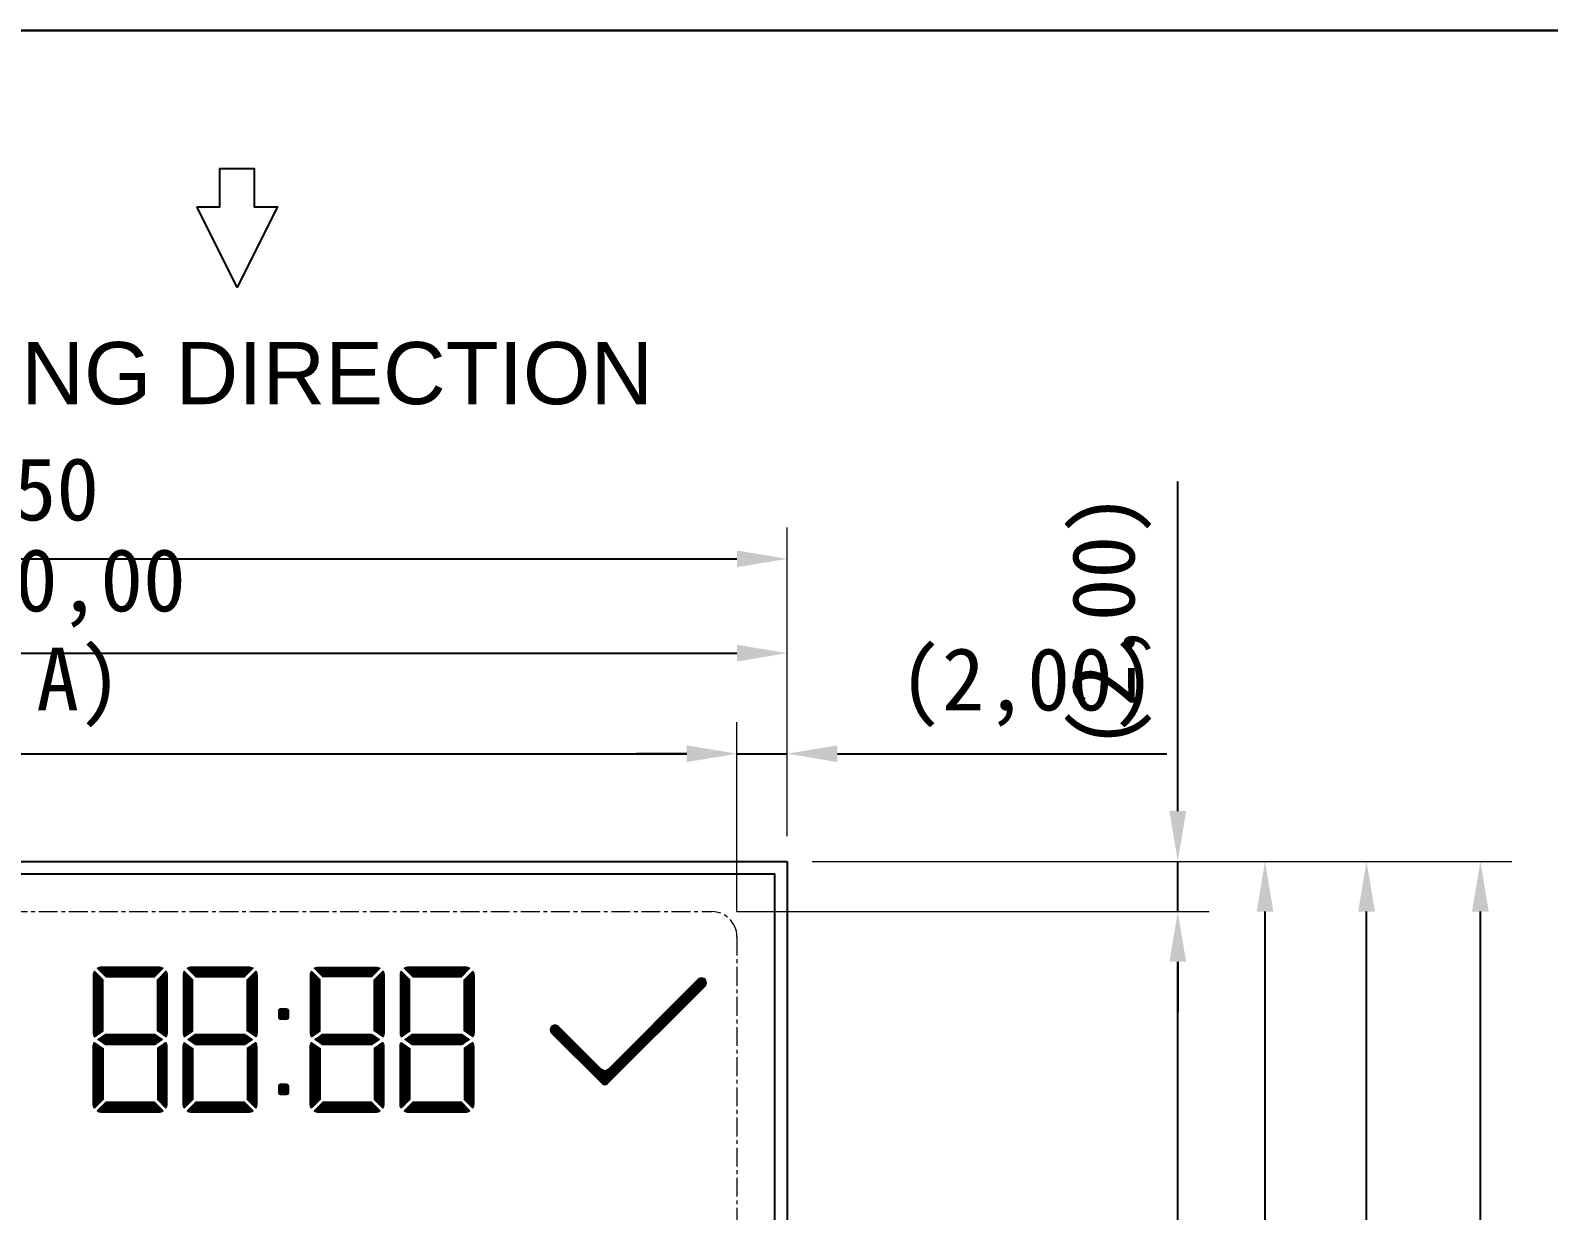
# Model space of a CAD drawing. Header units: millimetres. Extents: x 2631 to 4611, y 2266 to 2772.
# Drawn here: x 2731 to 2791.5, y 2725.1 to 2772.1 of the extents above; entities that cross this region are included whole.
import ezdxf

# ---------------------------------------------------------------- set-up
doc = ezdxf.new("R2010")
doc.units = ezdxf.units.MM
doc.linetypes.add('CENTER', pattern=[0.6, 0.375, -0.075, 0.075, -0.075])
for name, color, linetype, lineweight in [('BACKLIGHT', 7, 'Continuous', 20), ('LCD', 4, 'Continuous', 20), ('TEXT', 7, 'Continuous', 30)]:
    doc.layers.add(name, color=color, linetype=linetype, lineweight=lineweight)
doc.layers.add('Dim', color=4, linetype='Continuous')
doc.layers.add('title', color=7, linetype='Continuous')
doc.styles.add('Arial', font='arial.ttf')
doc.styles.add('宋体', font='宋体.ttf')
doc.dimstyles.new('DIM', dxfattribs={"dimtxt": 2.5, "dimasz": 2, "dimexe": 1.25, "dimexo": 1, "dimgap": 1, "dimtad": 1, "dimzin": 1, "dimtxsty": '宋体', "dimcen": 2.5, "dimazin": 0, "dimtfac": 1, "dimtmove": 0, "dimatfit": 3, "dimfxl": 0, "dimlwe": 0, "dimarcsym": 0})

# ---------------------------------------------------------------- blocks, each defined once
blk = doc.blocks.new('A$C6D9B0F57')
at = {"layer": 'TEXT', "color": 4, "lineweight": 30}
blk.add_lwpolyline([(297, 0.068), (297, 210), (0.068, 210), (0.068, 0.068)], close=True, dxfattribs=at)
blk = doc.blocks.new('*D95')
at = {"layer": 'Defpoints', "color": 0, "transparency": 16777216}
for p in [(2759.671, 2737.026), (2776.725, 2737.026), (2758.171, 2683.026)]:
    blk.add_point(p, dxfattribs=at)
at = {"layer": 'Dim', "color": 0, "lineweight": 0, "transparency": 16777216}
for p, q in [((2760.671, 2737.026), (2777.975, 2737.026)), ((2759.171, 2683.026), (2777.975, 2683.026))]:
    blk.add_line(p, q, dxfattribs=at)
at = {"layer": 'Dim', "color": 0, "lineweight": -2, "transparency": 16777216}
blk.add_line((2776.725, 2685.026), (2776.725, 2735.026), dxfattribs=at)
at = {"layer": 'Dim', "color": 0, "transparency": 16777216}
for points in [[(2776.392, 2735.026), (2777.058, 2735.026), (2776.725, 2737.026)], [(2776.392, 2685.026), (2777.058, 2685.026), (2776.725, 2683.026)]]:
    blk.add_solid(points, dxfattribs=at)
at = {"layer": 'Dim', "color": 0, "transparency": 16777216, "insert": (2774.086, 2706.459), "char_height": 2.5, "attachment_point": 5, "rotation": 90, "style": '宋体'}
blk.add_mtext('54,00(V.A)', dxfattribs=at)
blk = doc.blocks.new('*D96')
at = {"layer": 'Defpoints', "color": 0, "transparency": 16777216}
for p in [(2761.171, 2739.026), (2761.171, 2681.026), (2780.198, 2681.026)]:
    blk.add_point(p, dxfattribs=at)
at = {"layer": 'Dim', "color": 0, "lineweight": 0, "transparency": 16777216}
for p, q in [((2762.171, 2739.026), (2781.448, 2739.026)), ((2762.171, 2681.026), (2781.448, 2681.026))]:
    blk.add_line(p, q, dxfattribs=at)
at = {"layer": 'Dim', "color": 0, "lineweight": -2, "transparency": 16777216}
blk.add_line((2780.198, 2737.026), (2780.198, 2683.026), dxfattribs=at)
at = {"layer": 'Dim', "color": 0, "transparency": 16777216}
for points in [[(2779.865, 2737.026), (2780.532, 2737.026), (2780.198, 2739.026)], [(2779.865, 2683.026), (2780.532, 2683.026), (2780.198, 2681.026)]]:
    blk.add_solid(points, dxfattribs=at)
at = {"layer": 'Dim', "color": 0, "transparency": 16777216, "insert": (2777.74, 2710.026), "char_height": 2.5, "attachment_point": 5, "rotation": 90, "style": '宋体'}
blk.add_mtext('58,00', dxfattribs=at)
blk = doc.blocks.new('*D75')
at = {"layer": 'Defpoints', "color": 0, "transparency": 16777216}
for p in [(2761.171, 2739.026), (2784.241, 2739.026), (2761.171, 2681.026)]:
    blk.add_point(p, dxfattribs=at)
at = {"layer": 'Dim', "color": 0, "lineweight": 0, "transparency": 16777216}
for p, q in [((2762.171, 2739.026), (2785.491, 2739.026)), ((2762.171, 2681.026), (2785.491, 2681.026))]:
    blk.add_line(p, q, dxfattribs=at)
at = {"layer": 'Dim', "color": 0, "lineweight": -2, "transparency": 16777216}
blk.add_line((2784.241, 2683.026), (2784.241, 2737.026), dxfattribs=at)
at = {"layer": 'Dim', "color": 0, "transparency": 16777216}
for points in [[(2783.908, 2737.026), (2784.575, 2737.026), (2784.241, 2739.026)], [(2783.908, 2683.026), (2784.575, 2683.026), (2784.241, 2681.026)]]:
    blk.add_solid(points, dxfattribs=at)
at = {"layer": 'Dim', "color": 0, "transparency": 16777216, "insert": (2781.783, 2710.026), "char_height": 2.5, "attachment_point": 5, "rotation": 90, "style": '宋体'}
blk.add_mtext('LCD58,00', dxfattribs=at)
blk = doc.blocks.new('*D82')
at = {"layer": 'Defpoints', "color": 0, "transparency": 16777216}
for p in [(2759.171, 2743.313), (2693.171, 2736.026), (2759.171, 2736.026)]:
    blk.add_point(p, dxfattribs=at)
at = {"layer": 'Dim', "color": 0, "lineweight": 0, "transparency": 16777216}
for p, q in [((2693.171, 2737.026), (2693.171, 2744.563)), ((2759.171, 2737.026), (2759.171, 2744.563))]:
    blk.add_line(p, q, dxfattribs=at)
at = {"layer": 'Dim', "color": 0, "lineweight": -2, "transparency": 16777216}
blk.add_line((2695.171, 2743.313), (2757.171, 2743.313), dxfattribs=at)
at = {"layer": 'Dim', "color": 0, "transparency": 16777216}
for points in [[(2695.171, 2743.646), (2695.171, 2742.979), (2693.171, 2743.313)], [(2757.171, 2743.646), (2757.171, 2742.979), (2759.171, 2743.313)]]:
    blk.add_solid(points, dxfattribs=at)
at = {"layer": 'Dim', "color": 0, "transparency": 16777216, "insert": (2726.171, 2745.951), "char_height": 2.5, "attachment_point": 5, "style": '宋体'}
blk.add_mtext('66,00(V.A)', dxfattribs=at)
blk = doc.blocks.new('*D83')
at = {"layer": 'Defpoints', "color": 0, "transparency": 16777216}
for p in [(2761.171, 2751.072), (2688.671, 2739.026), (2761.171, 2739.026)]:
    blk.add_point(p, dxfattribs=at)
at = {"layer": 'Dim', "color": 0, "lineweight": 0, "transparency": 16777216}
for p, q in [((2688.671, 2740.026), (2688.671, 2752.322)), ((2761.171, 2740.026), (2761.171, 2752.322))]:
    blk.add_line(p, q, dxfattribs=at)
at = {"layer": 'Dim', "color": 0, "lineweight": -2, "transparency": 16777216}
blk.add_line((2690.671, 2751.072), (2759.171, 2751.072), dxfattribs=at)
at = {"layer": 'Dim', "color": 0, "transparency": 16777216}
for points in [[(2690.671, 2751.405), (2690.671, 2750.739), (2688.671, 2751.072)], [(2759.171, 2751.405), (2759.171, 2750.739), (2761.171, 2751.072)]]:
    blk.add_solid(points, dxfattribs=at)
at = {"layer": 'Dim', "color": 0, "transparency": 16777216, "insert": (2728.671, 2753.53), "char_height": 2.5, "attachment_point": 5, "style": '宋体'}
blk.add_mtext('*72,50', dxfattribs=at)
blk = doc.blocks.new('*D84')
at = {"layer": 'Defpoints', "color": 0, "transparency": 16777216}
for p in [(2761.171, 2743.313), (2761.171, 2739.026), (2759.171, 2736.026)]:
    blk.add_point(p, dxfattribs=at)
at = {"layer": 'Dim', "color": 0, "lineweight": 0, "transparency": 16777216}
for p, q in [((2759.171, 2737.026), (2759.171, 2744.563)), ((2761.171, 2740.026), (2761.171, 2744.563))]:
    blk.add_line(p, q, dxfattribs=at)
at = {"layer": 'Dim', "color": 0, "lineweight": -2, "transparency": 16777216}
for p, q in [((2757.171, 2743.313), (2755.171, 2743.313)), ((2759.171, 2743.313), (2761.171, 2743.313)), ((2763.171, 2743.313), (2776.296, 2743.313))]:
    blk.add_line(p, q, dxfattribs=at)
at = {"layer": 'Dim', "color": 0, "transparency": 16777216}
for points in [[(2757.171, 2743.646), (2757.171, 2742.979), (2759.171, 2743.313)], [(2763.171, 2743.646), (2763.171, 2742.979), (2761.171, 2743.313)]]:
    blk.add_solid(points, dxfattribs=at)
at = {"layer": 'Dim', "color": 0, "transparency": 16777216, "insert": (2770.733, 2745.951), "char_height": 2.5, "attachment_point": 5, "style": '宋体'}
blk.add_mtext('(2,00)', dxfattribs=at)
blk = doc.blocks.new('*D85')
at = {"layer": 'Defpoints', "color": 0, "transparency": 16777216}
for p in [(2761.171, 2739.026), (2788.775, 2739.026), (2762.671, 2680.026)]:
    blk.add_point(p, dxfattribs=at)
at = {"layer": 'Dim', "color": 0, "lineweight": 0, "transparency": 16777216}
for p, q in [((2762.171, 2739.026), (2790.025, 2739.026)), ((2763.671, 2680.026), (2790.025, 2680.026))]:
    blk.add_line(p, q, dxfattribs=at)
at = {"layer": 'Dim', "color": 0, "lineweight": -2, "transparency": 16777216}
blk.add_line((2788.775, 2682.026), (2788.775, 2737.026), dxfattribs=at)
at = {"layer": 'Dim', "color": 0, "transparency": 16777216}
for points in [[(2788.441, 2737.026), (2789.108, 2737.026), (2788.775, 2739.026)], [(2788.441, 2682.026), (2789.108, 2682.026), (2788.775, 2680.026)]]:
    blk.add_solid(points, dxfattribs=at)
at = {"layer": 'Dim', "color": 0, "transparency": 16777216, "insert": (2786.316, 2709.526), "char_height": 2.5, "attachment_point": 5, "rotation": 90, "style": '宋体'}
blk.add_mtext('59,00', dxfattribs=at)
blk = doc.blocks.new('*D86')
at = {"layer": 'Defpoints', "color": 0, "transparency": 16777216}
for p in [(2761.171, 2739.026), (2776.725, 2739.026), (2758.171, 2737.026)]:
    blk.add_point(p, dxfattribs=at)
at = {"layer": 'Dim', "color": 0, "lineweight": -2, "transparency": 16777216}
for p, q in [((2776.725, 2741.026), (2776.725, 2754.151)), ((2776.725, 2737.026), (2776.725, 2739.026)), ((2776.725, 2735.026), (2776.725, 2733.026))]:
    blk.add_line(p, q, dxfattribs=at)
at = {"layer": 'Dim', "color": 0, "lineweight": 0, "transparency": 16777216}
for p, q in [((2762.171, 2739.026), (2777.975, 2739.026)), ((2759.171, 2737.026), (2777.975, 2737.026))]:
    blk.add_line(p, q, dxfattribs=at)
at = {"layer": 'Dim', "color": 0, "transparency": 16777216}
for points in [[(2776.392, 2741.026), (2777.058, 2741.026), (2776.725, 2739.026)], [(2776.392, 2735.026), (2777.058, 2735.026), (2776.725, 2737.026)]]:
    blk.add_solid(points, dxfattribs=at)
at = {"layer": 'Dim', "color": 0, "transparency": 16777216, "insert": (2774.086, 2748.589), "char_height": 2.5, "attachment_point": 5, "rotation": 90, "style": '宋体'}
blk.add_mtext('(2,00)', dxfattribs=at)
blk = doc.blocks.new('*D88')
at = {"layer": 'Defpoints', "color": 0, "transparency": 16777216}
for p in [(2761.171, 2747.318), (2691.171, 2739.026), (2761.171, 2739.026)]:
    blk.add_point(p, dxfattribs=at)
at = {"layer": 'Dim', "color": 0, "lineweight": 0, "transparency": 16777216}
for p, q in [((2691.171, 2740.026), (2691.171, 2748.568)), ((2761.171, 2740.026), (2761.171, 2748.568))]:
    blk.add_line(p, q, dxfattribs=at)
at = {"layer": 'Dim', "color": 0, "lineweight": -2, "transparency": 16777216}
blk.add_line((2693.171, 2747.318), (2759.171, 2747.318), dxfattribs=at)
at = {"layer": 'Dim', "color": 0, "transparency": 16777216}
for points in [[(2693.171, 2747.651), (2693.171, 2746.984), (2691.171, 2747.318)], [(2759.171, 2747.651), (2759.171, 2746.984), (2761.171, 2747.318)]]:
    blk.add_solid(points, dxfattribs=at)
at = {"layer": 'Dim', "color": 0, "transparency": 16777216, "insert": (2726.171, 2749.908), "char_height": 2.5, "attachment_point": 5, "style": '宋体'}
blk.add_mtext('LCD/BLD 70,00', dxfattribs=at)

msp = doc.modelspace()

# ---------------------------------------------------------------- hatches: boundary and pattern name
at = {"layer": 'LCD'}
h = msp.add_hatch(dxfattribs=at)
h.set_pattern_fill('ANSI31', color=0, scale=0.005)
h.set_pattern_definition([(45, (-476.406735, 969.133306), (-0.01122532015, 0.01122532015), [])])
edge = h.paths.add_edge_path()
edge.add_arc((2740.98626, 2733.08171), 0.07092, 90, 180)
edge.add_line((2740.91534, 2733.08171), (2740.91534, 2732.81222))
edge.add_arc((2740.98626, 2732.81222), 0.07092, 180, 270)
edge.add_line((2740.98626, 2732.7413), (2741.25576, 2732.7413))
edge.add_arc((2741.25576, 2732.81222), 0.07092, 270, 360)
edge.add_line((2741.32668, 2732.81222), (2741.32668, 2733.08171))
edge.add_arc((2741.25576, 2733.08171), 0.07092, 360, 450)
edge.add_line((2741.25576, 2733.15263), (2740.98626, 2733.15263))
edge = h.paths.add_edge_path()
edge.add_line((2742.22701, 2732.03926), (2742.57059, 2732.28087))
edge.add_line((2742.57059, 2732.28087), (2742.57058, 2734.31427))
edge.add_line((2742.57058, 2734.31427), (2742.22701, 2734.65995))
edge.add_arc((2742.50911, 2734.48589), 0.33148, 148.3253221, 180)
edge.add_line((2742.17763, 2734.48589), (2742.17763, 2732.21332))
edge.add_arc((2742.50911, 2732.21332), 0.33148, 180, 211.6746779)
edge = h.paths.add_edge_path()
edge.add_line((2740.01501, 2732.03926), (2739.67143, 2732.28087))
edge.add_line((2739.67143, 2732.28087), (2739.67144, 2734.31427))
edge.add_line((2739.67144, 2734.31427), (2740.01501, 2734.65995))
edge.add_arc((2739.73291, 2734.48589), 0.33148, 0, 31.6746779, ccw=False)
edge.add_line((2740.06438, 2734.48589), (2740.06438, 2732.21332))
edge.add_arc((2739.73291, 2732.21332), 0.33148, 328.3253221, 360, ccw=False)
edge = h.paths.add_edge_path()
edge.add_line((2737.1668, 2732.03926), (2737.51038, 2732.28087))
edge.add_line((2737.51038, 2732.28087), (2737.51037, 2734.31427))
edge.add_line((2737.51037, 2734.31427), (2737.1668, 2734.65995))
edge.add_arc((2737.4489, 2734.48589), 0.33148, 148.3253221, 180)
edge.add_line((2737.11742, 2734.48589), (2737.11742, 2732.21332))
edge.add_arc((2737.4489, 2732.21332), 0.33148, 180, 211.6746779)
edge = h.paths.add_edge_path()
edge.add_arc((2737.4489, 2734.48589), 0.33148, 90, 120.9930321)
edge.add_line((2737.27821, 2734.77004), (2737.62169, 2734.42444))
edge.add_line((2737.62169, 2734.42444), (2739.56011, 2734.42444))
edge.add_line((2739.56011, 2734.42444), (2739.9036, 2734.77004))
edge.add_arc((2739.73291, 2734.48589), 0.33148, 59.0069679, 90)
edge.add_line((2739.73291, 2734.81737), (2737.4489, 2734.81737))
h.paths.add_polyline_path([(2737.60732, 2731.71541), (2737.30322, 2731.92926), (2737.60445, 2732.14109), (2739.57735, 2732.14109), (2739.87859, 2731.92926), (2739.57448, 2731.71541)])
edge = h.paths.add_edge_path()
edge.add_line((2733.58864, 2732.03926), (2733.93222, 2732.28087))
edge.add_line((2733.93222, 2732.28087), (2733.93221, 2734.31427))
edge.add_line((2733.93221, 2734.31427), (2733.58864, 2734.65995))
edge.add_arc((2733.87074, 2734.48589), 0.33148, 148.3253221, 180)
edge.add_line((2733.53926, 2734.48589), (2733.53926, 2732.21332))
edge.add_arc((2733.87074, 2732.21332), 0.33148, 180, 211.6746779)
edge = h.paths.add_edge_path()
edge.add_arc((2733.87074, 2734.48589), 0.33148, 90, 120.9930321)
edge.add_line((2733.70005, 2734.77004), (2734.04353, 2734.42444))
edge.add_line((2734.04353, 2734.42444), (2735.98195, 2734.42444))
edge.add_line((2735.98195, 2734.42444), (2736.32543, 2734.77004))
edge.add_arc((2736.15475, 2734.48589), 0.33148, 59.0069679, 90)
edge.add_line((2736.15475, 2734.81737), (2733.87074, 2734.81737))
h.paths.add_polyline_path([(2735.99919, 2732.14109), (2736.30043, 2731.92926), (2735.99632, 2731.71541), (2734.02916, 2731.71541), (2733.72506, 2731.92926), (2734.02629, 2732.14109)])
edge = h.paths.add_edge_path()
edge.add_line((2736.43685, 2732.03926), (2736.09327, 2732.28087))
edge.add_line((2736.09327, 2732.28087), (2736.09328, 2734.31427))
edge.add_line((2736.09328, 2734.31427), (2736.43685, 2734.65995))
edge.add_arc((2736.15475, 2734.48589), 0.33148, 0, 31.6746779, ccw=False)
edge.add_line((2736.48622, 2734.48589), (2736.48622, 2732.21332))
edge.add_arc((2736.15475, 2732.21332), 0.33148, 328.3253221, 360, ccw=False)
edge = h.paths.add_edge_path()
edge.add_arc((2741.25576, 2729.81207), 0.07092, 270, 360)
edge.add_line((2741.32668, 2729.81207), (2741.32668, 2730.08157))
edge.add_arc((2741.25576, 2730.08157), 0.07092, 360, 450)
edge.add_line((2741.25576, 2730.15249), (2740.98626, 2730.15249))
edge.add_arc((2740.98626, 2730.08157), 0.07092, 90, 180)
edge.add_line((2740.91534, 2730.08157), (2740.91534, 2729.81207))
edge.add_arc((2740.98626, 2729.81207), 0.07092, 180, 270)
edge.add_line((2740.98626, 2729.74115), (2741.25576, 2729.74115))
edge = h.paths.add_edge_path()
edge.add_line((2742.57059, 2731.57765), (2742.57058, 2729.54425))
edge.add_line((2742.57058, 2729.54425), (2742.22701, 2729.19857))
edge.add_arc((2742.50911, 2729.37263), 0.33148, 180, 211.6746779, ccw=False)
edge.add_line((2742.17763, 2729.37263), (2742.17763, 2731.6452))
edge.add_arc((2742.50911, 2731.6452), 0.33148, 148.3253221, 180, ccw=False)
edge.add_line((2742.22701, 2731.81926), (2742.57059, 2731.57765))
edge = h.paths.add_edge_path()
edge.add_line((2739.67143, 2731.57765), (2739.67144, 2729.54425))
edge.add_line((2739.67144, 2729.54425), (2740.01501, 2729.19857))
edge.add_arc((2739.73291, 2729.37263), 0.33148, 328.3253221, 360)
edge.add_line((2740.06438, 2729.37263), (2740.06438, 2731.6452))
edge.add_arc((2739.73291, 2731.6452), 0.33148, 0, 31.6746779)
edge.add_line((2740.01501, 2731.81926), (2739.67143, 2731.57765))
edge = h.paths.add_edge_path()
edge.add_line((2737.51038, 2731.57765), (2737.51037, 2729.54425))
edge.add_line((2737.51037, 2729.54425), (2737.1668, 2729.19857))
edge.add_arc((2737.4489, 2729.37263), 0.33148, 180, 211.6746779, ccw=False)
edge.add_line((2737.11742, 2729.37263), (2737.11742, 2731.6452))
edge.add_arc((2737.4489, 2731.6452), 0.33148, 148.3253221, 180, ccw=False)
edge.add_line((2737.1668, 2731.81926), (2737.51038, 2731.57765))
edge = h.paths.add_edge_path()
edge.add_line((2737.62169, 2729.43408), (2737.27821, 2729.08848))
edge.add_arc((2737.4489, 2729.37263), 0.33148, 239.0069679, 270)
edge.add_line((2737.4489, 2729.04115), (2739.73291, 2729.04115))
edge.add_arc((2739.73291, 2729.37263), 0.33148, 270, 300.9930321)
edge.add_line((2739.9036, 2729.08848), (2739.56011, 2729.43408))
edge.add_line((2739.56011, 2729.43408), (2737.62169, 2729.43408))
edge = h.paths.add_edge_path()
edge.add_line((2733.93222, 2731.57765), (2733.93221, 2729.54425))
edge.add_line((2733.93221, 2729.54425), (2733.58864, 2729.19857))
edge.add_arc((2733.87074, 2729.37263), 0.33148, 180, 211.6746779, ccw=False)
edge.add_line((2733.53926, 2729.37263), (2733.53926, 2731.6452))
edge.add_arc((2733.87074, 2731.6452), 0.33148, 148.3253221, 180, ccw=False)
edge.add_line((2733.58864, 2731.81926), (2733.93222, 2731.57765))
edge = h.paths.add_edge_path()
edge.add_arc((2736.15475, 2729.37263), 0.33148, 270, 300.9930321)
edge.add_line((2736.32543, 2729.08848), (2735.98195, 2729.43408))
edge.add_line((2735.98195, 2729.43408), (2734.04353, 2729.43408))
edge.add_line((2734.04353, 2729.43408), (2733.70005, 2729.08848))
edge.add_arc((2733.87074, 2729.37263), 0.33148, 239.0069679, 270)
edge.add_line((2733.87074, 2729.04115), (2736.15475, 2729.04115))
edge = h.paths.add_edge_path()
edge.add_line((2736.09327, 2731.57765), (2736.09328, 2729.54425))
edge.add_line((2736.09328, 2729.54425), (2736.43685, 2729.19857))
edge.add_arc((2736.15475, 2729.37263), 0.33148, 328.3253221, 360)
edge.add_line((2736.48622, 2729.37263), (2736.48622, 2731.6452))
edge.add_arc((2736.15475, 2731.6452), 0.33148, 0, 31.6746779)
edge.add_line((2736.43685, 2731.81926), (2736.09327, 2731.57765))
edge = h.paths.add_edge_path()
edge.add_line((2745.80517, 2731.81926), (2746.14875, 2731.57765))
edge.add_line((2746.14875, 2731.57765), (2746.14874, 2729.54425))
edge.add_line((2746.14874, 2729.54425), (2745.80517, 2729.19857))
edge.add_arc((2746.08727, 2729.37263), 0.33148, 180, 211.6746779, ccw=False)
edge.add_line((2745.75579, 2729.37263), (2745.75579, 2731.6452))
edge.add_arc((2746.08727, 2731.6452), 0.33148, 148.3253221, 180, ccw=False)
edge = h.paths.add_edge_path()
edge.add_arc((2748.37128, 2729.37263), 0.33148, 270, 300.9930321)
edge.add_line((2748.54197, 2729.08848), (2748.19849, 2729.43408))
edge.add_line((2748.19849, 2729.43408), (2746.26006, 2729.43408))
edge.add_line((2746.26006, 2729.43408), (2745.91658, 2729.08848))
edge.add_arc((2746.08727, 2729.37263), 0.33148, 239.0069679, 270)
edge.add_line((2746.08727, 2729.04115), (2748.37128, 2729.04115))
edge = h.paths.add_edge_path()
edge.add_line((2745.80517, 2732.03926), (2746.14875, 2732.28087))
edge.add_line((2746.14875, 2732.28087), (2746.14874, 2734.31427))
edge.add_line((2746.14874, 2734.31427), (2745.80517, 2734.65995))
edge.add_arc((2746.08727, 2734.48589), 0.33148, 148.3253221, 180)
edge.add_line((2745.75579, 2734.48589), (2745.75579, 2732.21332))
edge.add_arc((2746.08727, 2732.21332), 0.33148, 180, 211.6746779)
edge = h.paths.add_edge_path()
edge.add_arc((2746.08727, 2734.48589), 0.33148, 90, 120.9930321)
edge.add_line((2745.91658, 2734.77004), (2746.26006, 2734.42444))
edge.add_line((2746.26006, 2734.42444), (2748.19849, 2734.42444))
edge.add_line((2748.19849, 2734.42444), (2748.54197, 2734.77004))
edge.add_arc((2748.37128, 2734.48589), 0.33148, 59.0069679, 90)
edge.add_line((2748.37128, 2734.81737), (2746.08727, 2734.81737))
h.paths.add_polyline_path([(2748.21573, 2732.14109), (2748.51696, 2731.92926), (2748.21286, 2731.71541), (2746.2457, 2731.71541), (2745.94159, 2731.92926), (2746.24283, 2732.14109)])
edge = h.paths.add_edge_path()
edge.add_line((2748.65338, 2731.81926), (2748.3098, 2731.57765))
edge.add_line((2748.3098, 2731.57765), (2748.30981, 2729.54425))
edge.add_line((2748.30981, 2729.54425), (2748.65338, 2729.19857))
edge.add_arc((2748.37128, 2729.37263), 0.33148, 328.3253221, 360)
edge.add_line((2748.70276, 2729.37263), (2748.70276, 2731.6452))
edge.add_arc((2748.37128, 2731.6452), 0.33148, 0, 31.6746779)
edge = h.paths.add_edge_path()
edge.add_line((2748.65338, 2732.03926), (2748.3098, 2732.28087))
edge.add_line((2748.3098, 2732.28087), (2748.30981, 2734.31427))
edge.add_line((2748.30981, 2734.31427), (2748.65338, 2734.65995))
edge.add_arc((2748.37128, 2734.48589), 0.33148, 0, 31.6746779, ccw=False)
edge.add_line((2748.70276, 2734.48589), (2748.70276, 2732.21332))
edge.add_arc((2748.37128, 2732.21332), 0.33148, 328.3253221, 360, ccw=False)
edge = h.paths.add_edge_path()
edge.add_arc((2744.79312, 2729.37263), 0.33148, 270, 300.9930321)
edge.add_line((2744.96381, 2729.08848), (2744.62033, 2729.43408))
edge.add_line((2744.62033, 2729.43408), (2742.6819, 2729.43408))
edge.add_line((2742.6819, 2729.43408), (2742.33842, 2729.08848))
edge.add_arc((2742.50911, 2729.37263), 0.33148, 239.0069679, 270)
edge.add_line((2742.50911, 2729.04115), (2744.79312, 2729.04115))
edge = h.paths.add_edge_path()
edge.add_arc((2744.79312, 2734.48589), 0.33148, 59.0069679, 90, ccw=False)
edge.add_line((2744.96381, 2734.77004), (2744.62033, 2734.42444))
edge.add_line((2744.62033, 2734.42444), (2742.6819, 2734.42444))
edge.add_line((2742.6819, 2734.42444), (2742.33842, 2734.77004))
edge.add_arc((2742.50911, 2734.48589), 0.33148, 90, 120.9930321, ccw=False)
edge.add_line((2742.50911, 2734.81737), (2744.79312, 2734.81737))
h.paths.add_polyline_path([(2744.63757, 2732.14109), (2744.9388, 2731.92926), (2744.6347, 2731.71541), (2742.66754, 2731.71541), (2742.36343, 2731.92926), (2742.66466, 2732.14109)])
edge = h.paths.add_edge_path()
edge.add_line((2745.07522, 2731.81926), (2744.73164, 2731.57765))
edge.add_line((2744.73164, 2731.57765), (2744.73165, 2729.54425))
edge.add_line((2744.73165, 2729.54425), (2745.07522, 2729.19857))
edge.add_arc((2744.79312, 2729.37263), 0.33148, 328.3253221, 360)
edge.add_line((2745.1246, 2729.37263), (2745.1246, 2731.6452))
edge.add_arc((2744.79312, 2731.6452), 0.33148, 0, 31.6746779)
edge = h.paths.add_edge_path()
edge.add_line((2745.07522, 2732.03926), (2744.73164, 2732.28087))
edge.add_line((2744.73164, 2732.28087), (2744.73165, 2734.31427))
edge.add_line((2744.73165, 2734.31427), (2745.07522, 2734.65995))
edge.add_arc((2744.79312, 2734.48589), 0.33148, 0, 31.6746779, ccw=False)
edge.add_line((2745.1246, 2734.48589), (2745.1246, 2732.21332))
edge.add_arc((2744.79312, 2732.21332), 0.33148, 328.3253221, 360, ccw=False)
h = msp.add_hatch(dxfattribs=at)
h.set_pattern_fill('ANSI31', color=0, scale=0.00475)
h.set_pattern_definition([(45, (-666.237857, 1403.528553), (-0.010664054144, 0.010664054144), [])])
edge = h.paths.add_edge_path()
edge.add_arc((2751.92893, 2732.3177), 0.19, 45, 225)
edge.add_line((2751.79458, 2732.18335), (2753.80098, 2730.17696))
edge.add_arc((2753.9097, 2730.28568), 0.15376, 225, 315)
edge.add_line((2754.01842, 2730.17696), (2757.90198, 2734.06052))
edge.add_arc((2757.76763, 2734.19487), 0.19, 315, 495)
edge.add_line((2757.63328, 2734.32922), (2754.05725, 2730.75319))
edge.add_arc((2753.9097, 2730.90075), 0.20867, 225, 315, ccw=False)
edge.add_line((2753.76214, 2730.75319), (2752.06328, 2732.45206))

# ---------------------------------------------------------------- linework, layer by layer
at = {"color": 130, "linetype": 'Continuous'}
for p, q in [((2688.67068, 2739.02626), (2761.17068, 2739.02626)), ((2761.17068, 2739.02626), (2761.17068, 2681.02626))]:
    msp.add_line(p, q, dxfattribs=at)
at = {"layer": 'BACKLIGHT', "lineweight": 15}
for q in [(2687.67068, 2739.02626), (2761.17068, 2681.02626)]:
    msp.add_line((2761.17068, 2739.02626), q, dxfattribs=at)
at = {"layer": 'Dim', "color": 3}
msp.add_lwpolyline([(2691.67068, 2738.52626), (2760.67068, 2738.52626), (2760.67068, 2681.52626), (2691.67068, 2681.52626)], close=True, dxfattribs=at)
at = {"layer": 'LCD'}
msp.add_lwpolyline([(2688.67068, 2739.02626), (2688.67068, 2681.02626), (2761.17068, 2681.02626), (2761.17068, 2739.02626)], close=True, dxfattribs=at)
at = {"layer": 'LCD', "color": 3, "lineweight": 15}
msp.add_lwpolyline([(2691.67068, 2738.52626), (2760.67068, 2738.52626), (2760.67068, 2681.52626), (2691.67068, 2681.52626)], close=True, dxfattribs=at)
at = {"layer": 'LCD', "linetype": 'CENTER', "ltscale": 2}
msp.add_lwpolyline([(2759.17068, 2736.02626), (2759.17068, 2684.02626, -0.41421356), (2758.17068, 2683.02626), (2694.17068, 2683.02626, -0.41421356), (2693.17068, 2684.02626), (2693.17068, 2736.02626, -0.41421356), (2694.17068, 2737.02626), (2758.17068, 2737.02626, -0.41421356)], format="xyb", close=True, dxfattribs=at)
at = {"layer": 'LCD', "color": 0}
for points in [[(2733.58864, 2732.03926), (2733.93222, 2732.28087), (2733.93221, 2734.31427), (2733.58864, 2734.65995, 0.1390936), (2733.53926, 2734.48589), (2733.53926, 2732.21332, 0.1390936)], [(2733.87074, 2734.81737, 0.13606306), (2733.70005, 2734.77004), (2734.04353, 2734.42444), (2735.98195, 2734.42444), (2736.32543, 2734.77004, 0.13606306), (2736.15475, 2734.81737)], [(2736.43685, 2732.03926), (2736.09327, 2732.28087), (2736.09328, 2734.31427), (2736.43685, 2734.65995, -0.1390936), (2736.48622, 2734.48589), (2736.48622, 2732.21332, -0.1390936)], [(2737.1668, 2732.03926), (2737.51038, 2732.28087), (2737.51037, 2734.31427), (2737.1668, 2734.65995, 0.1390936), (2737.11742, 2734.48589), (2737.11742, 2732.21332, 0.1390936)], [(2737.4489, 2734.81737, 0.13606306), (2737.27821, 2734.77004), (2737.62169, 2734.42444), (2739.56011, 2734.42444), (2739.9036, 2734.77004, 0.13606306), (2739.73291, 2734.81737)], [(2740.01501, 2732.03926), (2739.67143, 2732.28087), (2739.67144, 2734.31427), (2740.01501, 2734.65995, -0.1390936), (2740.06438, 2734.48589), (2740.06438, 2732.21332, -0.1390936)], [(2742.22701, 2732.03926), (2742.57059, 2732.28087), (2742.57058, 2734.31427), (2742.22701, 2734.65995, 0.1390936), (2742.17763, 2734.48589), (2742.17763, 2732.21332, 0.1390936)], [(2744.79312, 2734.81737, -0.13606306), (2744.96381, 2734.77004), (2744.62033, 2734.42444), (2742.6819, 2734.42444), (2742.33842, 2734.77004, -0.13606306), (2742.50911, 2734.81737)], [(2745.07522, 2732.03926), (2744.73164, 2732.28087), (2744.73165, 2734.31427), (2745.07522, 2734.65995, -0.1390936), (2745.1246, 2734.48589), (2745.1246, 2732.21332, -0.1390936)], [(2745.80517, 2732.03926), (2746.14875, 2732.28087), (2746.14874, 2734.31427), (2745.80517, 2734.65995, 0.1390936), (2745.75579, 2734.48589), (2745.75579, 2732.21332, 0.1390936)], [(2746.08727, 2734.81737, 0.13606306), (2745.91658, 2734.77004), (2746.26006, 2734.42444), (2748.19849, 2734.42444), (2748.54197, 2734.77004, 0.13606306), (2748.37128, 2734.81737)], [(2748.65338, 2732.03926), (2748.3098, 2732.28087), (2748.30981, 2734.31427), (2748.65338, 2734.65995, -0.1390936), (2748.70276, 2734.48589), (2748.70276, 2732.21332, -0.1390936)], [(2752.06328, 2732.45206, 1), (2751.79458, 2732.18335), (2753.80098, 2730.17696, 0.41421356), (2754.01842, 2730.17696), (2757.90198, 2734.06052, 1), (2757.63328, 2734.32922), (2754.05725, 2730.75319, -0.41421356), (2753.76214, 2730.75319)], [(2740.98626, 2733.15263, 0.41421356), (2740.91534, 2733.08171), (2740.91534, 2732.81222, 0.41421356), (2740.98626, 2732.7413), (2741.25576, 2732.7413, 0.41421356), (2741.32668, 2732.81222), (2741.32668, 2733.08171, 0.41421356), (2741.25576, 2733.15263)], [(2733.93222, 2731.57765), (2733.93221, 2729.54425), (2733.58864, 2729.19857, -0.1390936), (2733.53926, 2729.37263), (2733.53926, 2731.6452, -0.1390936), (2733.58864, 2731.81926)], [(2736.09327, 2731.57765), (2736.09328, 2729.54425), (2736.43685, 2729.19857, 0.1390936), (2736.48622, 2729.37263), (2736.48622, 2731.6452, 0.1390936), (2736.43685, 2731.81926)], [(2737.51038, 2731.57765), (2737.51037, 2729.54425), (2737.1668, 2729.19857, -0.1390936), (2737.11742, 2729.37263), (2737.11742, 2731.6452, -0.1390936), (2737.1668, 2731.81926)], [(2739.67143, 2731.57765), (2739.67144, 2729.54425), (2740.01501, 2729.19857, 0.1390936), (2740.06438, 2729.37263), (2740.06438, 2731.6452, 0.1390936), (2740.01501, 2731.81926)], [(2742.57059, 2731.57765), (2742.57058, 2729.54425), (2742.22701, 2729.19857, -0.1390936), (2742.17763, 2729.37263), (2742.17763, 2731.6452, -0.1390936), (2742.22701, 2731.81926)], [(2745.07522, 2731.81926), (2744.73164, 2731.57765), (2744.73165, 2729.54425), (2745.07522, 2729.19857, 0.1390936), (2745.1246, 2729.37263), (2745.1246, 2731.6452, 0.1390936)], [(2745.80517, 2731.81926), (2746.14875, 2731.57765), (2746.14874, 2729.54425), (2745.80517, 2729.19857, -0.1390936), (2745.75579, 2729.37263), (2745.75579, 2731.6452, -0.1390936)], [(2748.65338, 2731.81926), (2748.3098, 2731.57765), (2748.30981, 2729.54425), (2748.65338, 2729.19857, 0.1390936), (2748.70276, 2729.37263), (2748.70276, 2731.6452, 0.1390936)], [(2741.25576, 2729.74115, 0.41421356), (2741.32668, 2729.81207), (2741.32668, 2730.08157, 0.41421356), (2741.25576, 2730.15249), (2740.98626, 2730.15249, 0.41421356), (2740.91534, 2730.08157), (2740.91534, 2729.81207, 0.41421356), (2740.98626, 2729.74115)], [(2736.15475, 2729.04115, 0.13606306), (2736.32543, 2729.08848), (2735.98195, 2729.43408), (2734.04353, 2729.43408), (2733.70005, 2729.08848, 0.13606306), (2733.87074, 2729.04115)], [(2737.62169, 2729.43408), (2737.27821, 2729.08848, 0.13606306), (2737.4489, 2729.04115), (2739.73291, 2729.04115, 0.13606306), (2739.9036, 2729.08848), (2739.56011, 2729.43408)], [(2744.79312, 2729.04115, 0.13606306), (2744.96381, 2729.08848), (2744.62033, 2729.43408), (2742.6819, 2729.43408), (2742.33842, 2729.08848, 0.13606306), (2742.50911, 2729.04115)], [(2748.37128, 2729.04115, 0.13606306), (2748.54197, 2729.08848), (2748.19849, 2729.43408), (2746.26006, 2729.43408), (2745.91658, 2729.08848, 0.13606306), (2746.08727, 2729.04115)]]:
    msp.add_lwpolyline(points, format="xyb", close=True, dxfattribs=at)
for points in [[(2735.99919, 2732.14109), (2736.30043, 2731.92926), (2735.99632, 2731.71541), (2734.02916, 2731.71541), (2733.72506, 2731.92926), (2734.02629, 2732.14109)], [(2737.60732, 2731.71541), (2737.30322, 2731.92926), (2737.60445, 2732.14109), (2739.57735, 2732.14109), (2739.87859, 2731.92926), (2739.57448, 2731.71541)], [(2744.63757, 2732.14109), (2744.9388, 2731.92926), (2744.6347, 2731.71541), (2742.66754, 2731.71541), (2742.36343, 2731.92926), (2742.66466, 2732.14109)], [(2748.21573, 2732.14109), (2748.51696, 2731.92926), (2748.21286, 2731.71541), (2746.2457, 2731.71541), (2745.94159, 2731.92926), (2746.24283, 2732.14109)]]:
    msp.add_lwpolyline(points, close=True, dxfattribs=at)
at = {"layer": 'title'}
msp.add_lwpolyline([(2737.66013, 2765.08404), (2738.57816, 2765.08404), (2738.57816, 2766.61591), (2739.95521, 2766.61591), (2739.95521, 2765.08404), (2740.87324, 2765.08404), (2739.26669, 2761.88424)], close=True, dxfattribs=at)

# ---------------------------------------------------------------- block references
at = {"layer": 'TEXT', "lineweight": 9, "xscale": 0.8895743999999013, "yscale": 0.8895743999999013, "zscale": 0.8895743999999013}
msp.add_blockref('A$C6D9B0F57', (2631.00754, 2585.30433), dxfattribs=at)

# ---------------------------------------------------------------- texts
at = {"layer": 'title', "style": 'Arial'}
msp.add_text('VIEWING DIRECTION', height=2.4748371, dxfattribs=at).set_placement((2720.87958, 2757.23077))

# ---------------------------------------------------------------- dimensions: what is measured, and where the dimension line sits
at = {"layer": 'Dim'}
dim = msp.add_linear_dim(base=(2761.17068, 2751.07184), p1=(2688.67068, 2739.02626), p2=(2761.17068, 2739.02626), text='*<>', dimstyle='DIM', dxfattribs=at)
dim.commit()
dim.dimension.update_dxf_attribs({"geometry": '*D83', "text_midpoint": (2728.67068, 2751.07184), "dimtype": 160})
dim = msp.add_linear_dim(base=(2776.72499, 2739.02626), p1=(2758.17068, 2737.02626), p2=(2761.17068, 2739.02626), angle=90, text='(<>)', dimstyle='DIM', dxfattribs=at)
dim.commit()
dim.dimension.update_dxf_attribs({"geometry": '*D86', "text_midpoint": (2774.0861, 2748.58876)})
for base, p1, p2, text, picture, middle in [((2761.17068, 2747.31756), (2691.17068, 2739.02626), (2761.17068, 2739.02626), 'LCD/BLD <>', '*D88', (2726.17068, 2749.90784)), ((2759.17068, 2743.31261), (2693.17068, 2736.02626), (2759.17068, 2736.02626), '<>(V.A)', '*D82', (2726.17068, 2745.9515)), ((2761.17068, 2743.31261), (2759.17068, 2736.02626), (2761.17068, 2739.02626), '(<>)', '*D84', (2770.73318, 2745.9515))]:
    dim = msp.add_linear_dim(base=base, p1=p1, p2=p2, text=text, dimstyle='DIM', dxfattribs=at)
    dim.commit()
    dim.dimension.update_dxf_attribs({"geometry": picture, "text_midpoint": middle})
for base, p1, p2, picture, middle in [((2780.19824, 2681.02626), (2761.17068, 2739.02626), (2761.17068, 2681.02626), '*D96', (2780.19824, 2710.02626)), ((2788.77461, 2739.02626), (2762.67068, 2680.02626), (2761.17068, 2739.02626), '*D85', (2788.77461, 2709.52626))]:
    dim = msp.add_linear_dim(base=base, p1=p1, p2=p2, angle=90, dimstyle='DIM', dxfattribs=at)
    dim.commit()
    dim.dimension.update_dxf_attribs({"geometry": picture, "text_midpoint": middle, "dimtype": 160})
for base, p1, p2, text, picture, middle in [((2784.24124, 2739.02626), (2761.17068, 2681.02626), (2761.17068, 2739.02626), 'LCD<>', '*D75', (2784.24124, 2710.02626)), ((2776.72499, 2737.02626), (2758.17068, 2683.02626), (2759.67068, 2737.02626), '<>(V.A)', '*D95', (2776.72499, 2706.45895))]:
    dim = msp.add_linear_dim(base=base, p1=p1, p2=p2, angle=90, text=text, dimstyle='DIM', dxfattribs=at)
    dim.commit()
    dim.dimension.update_dxf_attribs({"geometry": picture, "text_midpoint": middle, "dimtype": 160})

doc.saveas('drawing.dxf')
